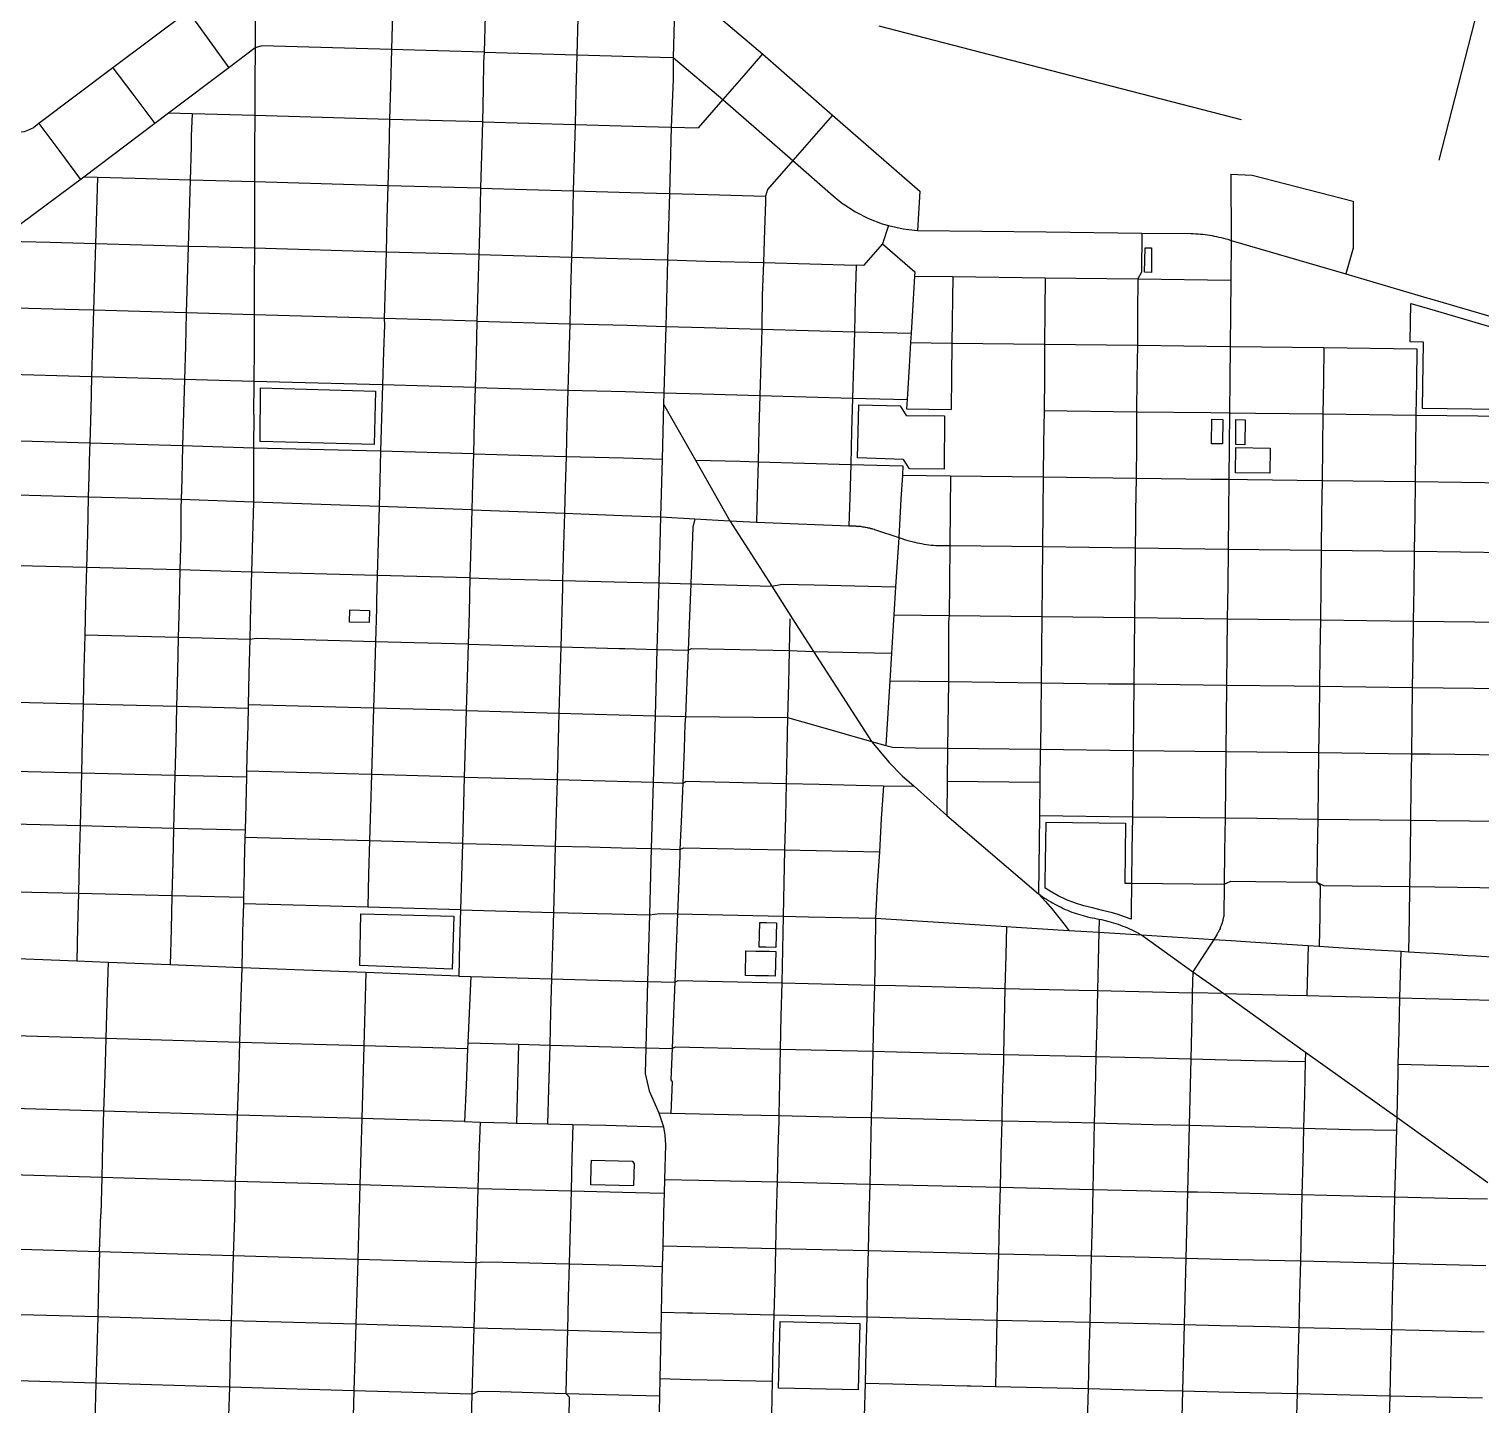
# Model space of a CAD drawing. Extents: x 1 to 394, y 101 to 384.
# Drawn here: x 246.65 to 295.52, y 227.59 to 273.92 of the extents above; entities that cross this region are included whole.
import ezdxf

# ---------------------------------------------------------------- set-up
doc = ezdxf.new("R2010")
doc.units = 0
doc.layers.get('0').update_dxf_attribs({"linetype": 'CONTINUOUS'})

msp = doc.modelspace()

# ---------------------------------------------------------------- linework, layer by layer
at = {"color": 4}
for points in [[(268.388617, 275.306952), (268.724191, 275.298571), (271.335143, 273.080489)], [(295.517116, 275.020492), (294.10115, 269.503936)], [(251.998567, 274.508934), (249.473554, 272.610061)], [(251.998567, 274.508934), (252.653351, 273.608611)], [(254.257571, 274.582605), (254.25338, 273.277123)], [(258.87788, 274.451648), (258.845194, 273.223924)], [(262.000381, 274.365709), (261.967694, 273.137984)], [(265.122881, 274.279759), (265.090194, 273.052045)], [(268.359963, 274.189735), (268.327277, 272.96201)], [(275.251566, 274.026039), (278.672804, 273.137984)], [(252.653351, 273.608611), (253.373613, 272.614158)], [(258.845141, 273.223924), (254.478552, 273.346698), (254.253474, 273.277134), (253.373613, 272.614158)], [(254.253474, 273.277123), (254.249284, 272.12307), (254.245187, 271.001756)], [(258.845141, 273.223924), (258.812455, 271.992113), (258.783801, 270.870799)], [(261.967642, 273.137984), (258.845141, 273.223892)], [(261.967642, 273.137984), (261.947212, 272.798314), (261.934955, 271.906174)], [(261.967642, 273.137984), (265.090142, 273.052077)], [(265.090142, 273.052045), (265.057455, 271.820235)], [(265.090142, 273.052045), (267.029936, 272.994739)], [(267.029936, 272.994749), (268.327224, 272.962062)], [(268.327224, 272.96201), (268.323034, 272.217191), (268.261641, 270.612972)], [(268.327224, 272.96201), (270.001019, 271.546043)], [(271.335143, 273.080688), (270.704906, 272.356341), (270.001019, 271.546043)], [(271.335143, 273.080688), (273.688267, 271.01812)], [(278.672804, 273.137984), (287.451, 270.870799)], [(249.473554, 272.610061), (246.977195, 270.73166)], [(249.473554, 272.610061), (250.144702, 271.717921)], [(253.373613, 272.614158), (251.343784, 271.083598)], [(250.144702, 271.717921), (250.881339, 270.73166)], [(261.934902, 271.906174), (261.906302, 270.788946)], [(265.057403, 271.820235), (265.028802, 270.703007)], [(270.001019, 271.546043), (269.170261, 270.588425)], [(270.001019, 271.546043), (272.354143, 269.487571)], [(251.343784, 271.083598), (250.881339, 270.73166)], [(252.13361, 271.063138), (251.343784, 271.083567)], [(252.13361, 271.063138), (252.109095, 270.306051)], [(254.245292, 271.001756), (252.13361, 271.063148)], [(254.245292, 271.001756), (254.241102, 269.884527)], [(258.783759, 270.870799), (254.245292, 271.001756)], [(258.783759, 270.870799), (258.755158, 269.757667)], [(261.90626, 270.788946), (258.783759, 270.870768)], [(261.90626, 270.788946), (261.873573, 269.671728)], [(261.90626, 270.788946), (265.02876, 270.703038)], [(273.688267, 271.01812), (273.058041, 270.297858)], [(273.688267, 271.01812), (276.630697, 268.452186)], [(246.977195, 270.73166), (246.793038, 270.592511), (246.596603, 270.494346), (246.482011, 270.449297), (246.359236, 270.445106), (246.224194, 270.457364), (246.003202, 270.498327), (245.859966, 270.535204), (245.659435, 270.600683)], [(246.977195, 270.73166), (247.648343, 269.83951)], [(250.881339, 270.73166), (248.487283, 268.931005)], [(252.109053, 270.306051), (252.100672, 269.94592)], [(265.02876, 270.703007), (264.996073, 269.585789)], [(265.02876, 270.703007), (266.968554, 270.649786)], [(266.968554, 270.649807), (268.261746, 270.61293)], [(268.261746, 270.612972), (268.200353, 268.378525)], [(268.261746, 270.612972), (269.170261, 270.588456)], [(273.058041, 270.297858), (272.354143, 269.487571)], [(247.648343, 269.83951), (248.384979, 268.853249)], [(252.100871, 269.94592), (252.068184, 268.828692)], [(254.241196, 269.884527), (254.241196, 268.76731)], [(258.755106, 269.757667), (258.722419, 268.640439)], [(261.87352, 269.671728), (261.84492, 268.5545)], [(264.996021, 269.585789), (264.967315, 268.468561)], [(272.354143, 269.487571), (271.498839, 268.509482)], [(272.354143, 269.487571), (273.708728, 268.300768), (274.044302, 268.026576)], [(248.487283, 268.931005), (246.351054, 267.330872), (245.876341, 266.95028)], [(248.949728, 268.918727), (248.487283, 268.930984)], [(248.949728, 268.918727), (248.917041, 267.801499)], [(250.218373, 268.881891), (248.949728, 268.918769)], [(252.068132, 268.828692), (250.218373, 268.881912)], [(252.068132, 268.828692), (252.039531, 267.711463)], [(254.241196, 268.76731), (252.068132, 268.828702)], [(287.103148, 269.033309), (287.819313, 268.996431), (291.220102, 268.116559)], [(287.103148, 269.033309), (287.111529, 266.798863)], [(254.241196, 268.76731), (254.232815, 267.650081)], [(258.722367, 268.640439), (254.241196, 268.76731)], [(258.722367, 268.640439), (258.693766, 267.523221), (258.665123, 266.405992)], [(261.844867, 268.5545), (258.722367, 268.640407)], [(261.844867, 268.5545), (261.816266, 267.437271)], [(261.844867, 268.5545), (264.967367, 268.468592)], [(264.967367, 268.468561), (264.934681, 267.351332)], [(264.967367, 268.468561), (266.907161, 268.411254)], [(266.907161, 268.411264), (268.200364, 268.378578)], [(268.200364, 268.378525), (268.138971, 266.139983)], [(268.200364, 268.378525), (269.493556, 268.341648)], [(269.493556, 268.3417), (271.43336, 268.284394)], [(271.498839, 268.509482), (271.43336, 268.284404)], [(276.630697, 268.452186), (276.552961, 267.134437)], [(271.43336, 268.284404), (271.43336, 268.083873), (271.404655, 267.167176)], [(274.044302, 268.026576), (274.048492, 268.026576), (274.461823, 267.756481), (274.899711, 267.535489), (275.362156, 267.355429), (275.579052, 267.298122)], [(291.220102, 268.116612), (291.220102, 266.536949), (290.966371, 265.669356)], [(248.916988, 267.801499), (248.884302, 266.68427)], [(252.039489, 267.711463), (252.006802, 266.594245)], [(254.233014, 267.650081), (254.233014, 266.532853), (254.228823, 265.415635)], [(261.816224, 267.437271), (261.783537, 266.320053)], [(264.934628, 267.351332), (264.906027, 266.230018)], [(247.35369, 266.725202), (246.40835, 266.753803), (245.876341, 266.950238)], [(271.404707, 267.167176), (271.37202, 266.049958)], [(275.578957, 267.298132), (275.378426, 266.688367)], [(275.578957, 267.298132), (276.070045, 267.191733), (276.55295, 267.134426)], [(276.55295, 267.134437), (280.882704, 267.085302)], [(280.882704, 267.085333), (284.103422, 267.04437)], [(284.103422, 267.044401), (284.087079, 265.726652), (283.972497, 265.50566)], [(284.103422, 267.044401), (285.756745, 267.028058), (285.834481, 267.028058), (285.916303, 267.023867), (285.994039, 267.019677), (286.071775, 267.011295), (286.153596, 267.007105), (286.231332, 266.994847), (286.309068, 266.986466), (286.464571, 266.961951), (286.542307, 266.945607), (286.620043, 266.93335), (286.697779, 266.912921), (286.775515, 266.896577), (286.849165, 266.876148), (286.926901, 266.855719), (287.000551, 266.835289), (287.078287, 266.810774), (287.110974, 266.798517)], [(248.884249, 266.68427), (247.35369, 266.725233)], [(248.884249, 266.68427), (248.847372, 265.55887)], [(252.00675, 266.594245), (248.884249, 266.684239)], [(252.00675, 266.594245), (251.974063, 265.477017)], [(252.636976, 266.577871), (252.00675, 266.594214)], [(254.233014, 266.532853), (252.636976, 266.577902)], [(258.665081, 266.405992), (254.233014, 266.532853)], [(258.665081, 266.405992), (258.632394, 265.288764)], [(261.783485, 266.320053), (258.665081, 266.405961)], [(275.378426, 266.688367), (274.735921, 265.95174), (274.490382, 265.960122)], [(275.378426, 266.688367), (276.462915, 265.73893), (276.454534, 265.595695)], [(287.11133, 266.798863), (287.094987, 265.464738)], [(287.11133, 266.798863), (290.966371, 265.669356)], [(261.783485, 266.320053), (261.754884, 265.202825)], [(261.783485, 266.320053), (264.905985, 266.23006)], [(264.905985, 266.230018), (264.873299, 265.11279)], [(264.905985, 266.230018), (266.845779, 266.176797)], [(266.845779, 266.176818), (268.138982, 266.139941)], [(268.138982, 266.139983), (268.077589, 263.905536)], [(268.138982, 266.139983), (269.432174, 266.103105)], [(269.432174, 266.103158), (271.371968, 266.049937)], [(271.371968, 266.049958), (271.326919, 264.940912)], [(271.371968, 266.049958), (274.490382, 265.959964)], [(274.490382, 265.959922), (274.457695, 264.842694)], [(248.847414, 265.55887), (248.818813, 264.449824)], [(251.97401, 265.477017), (251.941324, 264.359789)], [(254.228917, 265.415635), (254.224727, 264.298407)], [(276.454733, 265.595695), (276.372911, 264.249303)], [(276.454733, 265.595695), (277.735647, 265.579352)], [(277.735647, 265.579331), (277.711132, 263.344874), (280.829504, 263.307997)], [(277.735647, 265.579331), (280.854051, 265.542453)], [(280.854051, 265.542495), (280.841793, 264.425267)], [(280.854051, 265.542495), (283.972465, 265.505618)], [(283.972465, 265.50566), (283.960208, 264.388442)], [(283.972465, 265.50566), (287.094966, 265.464697)], [(287.094966, 265.464738), (287.086584, 264.347521)], [(290.966371, 265.669356), (293.691905, 264.871347), (293.781898, 264.842746)], [(258.632342, 265.288764), (258.603741, 264.171546)], [(261.754842, 265.202825), (261.722155, 264.081511)], [(264.873246, 265.11279), (264.844541, 263.995572)], [(271.32695, 264.940912), (271.310607, 263.815501)], [(247.85296, 264.474381), (245.823131, 264.531688)], [(248.818771, 264.449824), (247.85296, 264.474339)], [(248.818771, 264.449824), (248.786084, 263.32851)], [(251.941271, 264.359789), (248.818771, 264.449824)], [(274.457643, 264.842694), (274.428937, 263.725476)], [(280.841783, 264.425267), (280.829525, 263.308049)], [(283.960187, 264.388442), (283.951805, 263.267128)], [(293.78194, 264.842694), (297.006744, 263.897354)], [(251.941271, 264.359789), (251.908584, 263.238474)], [(258.603689, 264.171546), (254.224831, 264.298407), (251.941271, 264.359799)], [(254.224831, 264.298407), (254.220641, 263.172996)], [(258.603689, 264.171546), (258.607879, 263.95465), (258.575192, 263.054318)], [(261.722103, 264.081511), (258.603689, 264.171504)], [(261.722103, 264.081511), (261.693502, 262.964282)], [(261.722103, 264.081511), (264.844593, 263.995603)], [(264.844593, 263.995572), (264.815992, 262.878343)], [(264.844593, 263.995572), (266.784397, 263.942351)], [(266.784397, 263.942372), (268.077589, 263.905495)], [(268.077589, 263.905536), (268.016197, 261.67109)], [(268.077589, 263.905536), (269.370792, 263.868659)], [(276.37288, 264.249303), (276.336002, 263.676362)], [(287.086773, 264.347521), (287.074515, 263.230292)], [(269.370792, 263.868701), (271.310586, 263.81548)], [(271.310586, 263.815501), (271.277899, 262.698283)], [(271.310586, 263.815501), (274.42899, 263.725508)], [(274.42899, 263.725476), (274.396303, 262.608248)], [(274.42899, 263.725476), (276.336044, 263.676341)], [(276.336044, 263.676362), (276.31968, 263.361249)], [(248.786032, 263.32851), (248.753345, 262.211281)], [(251.908532, 263.238474), (251.879931, 262.121257)], [(254.220735, 263.172996), (254.216545, 262.051682)], [(258.575046, 263.054318), (258.542359, 261.937089)], [(261.69345, 262.964282), (261.660763, 261.847065), (261.63211, 260.729836)], [(276.31968, 263.361249), (276.266459, 262.559134)], [(276.31968, 263.361249), (277.71109, 263.344906)], [(277.71109, 263.344874), (277.698832, 262.227656)], [(280.829504, 263.308049), (280.821123, 262.186735)], [(280.829504, 263.308049), (283.952005, 263.267086)], [(283.952005, 263.267128), (283.939747, 262.149899), (283.927468, 261.032671)], [(283.952005, 263.267128), (287.074494, 263.23025)], [(287.074494, 263.230292), (287.062237, 262.113064)], [(287.074494, 263.230292), (290.229734, 263.193415)], [(290.229734, 263.193457), (290.213391, 262.072143)], [(290.229734, 263.193457), (293.356331, 263.152493)], [(293.356331, 263.152535), (293.344073, 262.035307)], [(264.81595, 262.878343), (264.783263, 261.761126)], [(271.277847, 262.698283), (271.249246, 261.581055)], [(274.396251, 262.608248), (274.36765, 261.49102)], [(276.26648, 262.559134), (276.201002, 261.441916)], [(248.753292, 262.211281), (245.634888, 262.301275)], [(248.753292, 262.211281), (248.724692, 261.094064)], [(251.879879, 262.121257), (248.753292, 262.21125)], [(251.879879, 262.121257), (251.847192, 260.999932)], [(254.216639, 262.051682), (251.879879, 262.121246)], [(254.216639, 262.051682), (254.208258, 260.934453)], [(258.542307, 261.937089), (254.216639, 262.051682)], [(277.698822, 262.227656), (277.686564, 261.106342)], [(280.821312, 262.186735), (280.81293, 261.069507)], [(287.062226, 262.113064), (287.049969, 260.995846)], [(290.21337, 262.072143), (290.197026, 260.954914)], [(293.344052, 262.035307), (293.327709, 260.913993)], [(258.542307, 261.937089), (258.513706, 260.819872)], [(261.660711, 261.847065), (258.542307, 261.937058)], [(261.660711, 261.847065), (264.783211, 261.761157)], [(264.783211, 261.761126), (264.75461, 260.643897)], [(264.783211, 261.761126), (266.723005, 261.707905)], [(266.723005, 261.707915), (268.016207, 261.671038)], [(268.016207, 261.67109), (268.00395, 261.290499)], [(268.016207, 261.67109), (269.3094, 261.634213)], [(269.3094, 261.634255), (271.249204, 261.581034)], [(271.249204, 261.581055), (271.216517, 260.463827)], [(271.249204, 261.581055), (274.367608, 261.491061)], [(274.367608, 261.49102), (274.334921, 260.373802)], [(274.367608, 261.49102), (276.201002, 261.441885)], [(248.72465, 261.094064), (248.691963, 259.976835)], [(251.84714, 260.999932), (251.814453, 259.882714)], [(268.003929, 261.290499), (267.954794, 259.436644)], [(268.003929, 261.290499), (269.076139, 259.403905)], [(276.201002, 261.441916), (276.180572, 261.126803), (277.686575, 261.106373)], [(280.813129, 261.069507), (280.796786, 259.952278)], [(280.813129, 261.069507), (283.927448, 261.032629)], [(283.927448, 261.032671), (283.919066, 259.915453)], [(283.927448, 261.032671), (286.423807, 261.00407)], [(286.423807, 261.004028), (287.049948, 260.995647)], [(287.049948, 260.995846), (287.03769, 259.878618)], [(287.049948, 260.995846), (287.925713, 260.983588), (290.196995, 260.954967)], [(254.208457, 260.934453), (254.200075, 259.809043)], [(258.513664, 260.819872), (258.480977, 259.698557)], [(261.632068, 260.729836), (261.603467, 259.612608)], [(264.754568, 260.643897), (264.725967, 259.526669)], [(290.196995, 260.954914), (290.184737, 259.837696)], [(290.196995, 260.954914), (293.327677, 260.913951), (296.450178, 260.877115)], [(293.327677, 260.913993), (293.31542, 259.796775)], [(248.69191, 259.976835), (245.573496, 260.066829)], [(271.216465, 260.463827), (271.187759, 259.346609)], [(274.334869, 260.373802), (274.306163, 259.256573)], [(248.69191, 259.976835), (248.679653, 259.751757), (248.659224, 258.859607)], [(251.8144, 259.882714), (248.69191, 259.976793)], [(251.8144, 259.882714), (251.785799, 258.765486)], [(254.200274, 259.809043), (251.8144, 259.882693)], [(258.480925, 259.698557), (254.200274, 259.809043)], [(254.200274, 259.809043), (254.200274, 258.83506)], [(258.480925, 259.698557), (258.456409, 258.716382)], [(261.603414, 259.612608), (258.480925, 259.698515)], [(261.603414, 259.612608), (261.574813, 258.630433)], [(261.603414, 259.612608), (264.725915, 259.5267)], [(264.725915, 259.526669), (264.697314, 258.474929)], [(264.725915, 259.526669), (266.661623, 259.473448)], [(280.796765, 259.952278), (280.784507, 258.83506)], [(283.919265, 259.915453), (283.907008, 258.798225)], [(287.037669, 259.878618), (287.029288, 258.757303)], [(290.184716, 259.837696), (290.168373, 258.720468), (293.299034, 258.679505), (296.421535, 258.642669)], [(293.315409, 259.796775), (293.299034, 258.679547)], [(266.661623, 259.473469), (267.954815, 259.436592)], [(267.954815, 259.436644), (267.901594, 257.49684)], [(269.076139, 259.403905), (270.586228, 259.362942), (271.187811, 259.34663)], [(269.076139, 259.403905), (270.234289, 257.361797)], [(271.187811, 259.346609), (271.155124, 258.22938)], [(271.187811, 259.346609), (274.306215, 259.256615)], [(274.306215, 259.256573), (274.273528, 258.139345)], [(274.306215, 259.256573), (276.061863, 259.207438), (276.045519, 258.892315)], [(248.659171, 258.859607), (248.638742, 258.159816)], [(251.785757, 258.765486), (251.765328, 258.073867)], [(254.20436, 258.695911), (254.20017, 257.992024)], [(254.200274, 258.83506), (254.204465, 258.695911)], [(258.456368, 258.716382), (258.431852, 257.83651)], [(261.574772, 258.630433), (261.550256, 257.726014), (261.517528, 256.5515)], [(276.045488, 258.892346), (275.996353, 258.090241)], [(276.045488, 258.892346), (277.666082, 258.871917)], [(277.666082, 258.871885), (277.653825, 257.754667)], [(277.666082, 258.871885), (280.784487, 258.835008)], [(280.784487, 258.83506), (280.772229, 257.717832)], [(280.784487, 258.83506), (283.906987, 258.798183)], [(283.906987, 258.798225), (283.894729, 257.680996)], [(283.906987, 258.798225), (286.423807, 258.765538)], [(286.423807, 258.765486), (287.029487, 258.757104)], [(287.029487, 258.757303), (287.01723, 257.640075)], [(287.029487, 258.757303), (287.655617, 258.748922)], [(287.655617, 258.749121), (290.168352, 258.72052)], [(290.168352, 258.720468), (290.152009, 257.60325)], [(293.299034, 258.679547), (293.286777, 257.562318)], [(248.6387, 258.159816), (245.438453, 258.24981)], [(248.6387, 258.159816), (248.610099, 256.919813)], [(251.765297, 258.073867), (248.6387, 258.159774)], [(251.765297, 258.073867), (251.756916, 257.795589), (251.756916, 256.83797)], [(254.200274, 257.992024), (251.765297, 258.073846)], [(264.697272, 258.474929), (264.672757, 257.611432)], [(271.155072, 258.22938), (271.130557, 257.308597)], [(274.273476, 258.139345), (274.244875, 257.194005)], [(275.996384, 258.090241), (275.918649, 256.801135)], [(254.200274, 257.992024), (254.171674, 256.821596)], [(258.431811, 257.83651), (254.200274, 257.992024)], [(258.431811, 257.83651), (258.399124, 256.641535)], [(261.550215, 257.726014), (258.431811, 257.83651)], [(261.550215, 257.726014), (264.672715, 257.611432)], [(264.672715, 257.611432), (264.640028, 256.535125)], [(264.672715, 257.611432), (266.608423, 257.541868)], [(277.653804, 257.754667), (277.641546, 256.526943)], [(280.772208, 257.717832), (280.75995, 256.490118)], [(283.894708, 257.680996), (283.894708, 257.222648), (283.882451, 256.449186)], [(287.017209, 257.640075), (287.004951, 256.408265), (290.135613, 256.371387)], [(290.151977, 257.60325), (290.135634, 256.371429)], [(293.286756, 257.562318), (293.266327, 256.334604)], [(266.608423, 257.541858), (267.901615, 257.496808), (269.055679, 257.427276)], [(267.901615, 257.49684), (267.840222, 255.26649)], [(269.055679, 257.427276), (268.994286, 257.148987), (268.920636, 255.233751)], [(269.055679, 257.427276), (270.234289, 257.361797)], [(270.234289, 257.361797), (271.64616, 255.16008)], [(270.234289, 257.361797), (271.130515, 257.308576)], [(271.130515, 257.308597), (274.244833, 257.194005)], [(274.244833, 257.194005), (274.445365, 257.185624), (274.46988, 257.185624), (274.490309, 257.181433), (274.547616, 257.181433), (274.576321, 257.177243), (274.600836, 257.173052), (274.629542, 257.173052), (274.703192, 257.160794), (274.731793, 257.156604), (274.756308, 257.152413), (274.785014, 257.148223), (274.858664, 257.135965), (274.887265, 257.127584), (274.9364, 257.119203), (274.985535, 257.102859), (275.01005, 257.098669), (275.038651, 257.090287), (275.087786, 257.073944), (275.108215, 257.069753), (275.918512, 256.799658)], [(248.610057, 256.919813), (248.581456, 255.782124)], [(251.757115, 256.83797), (251.728514, 255.704378)], [(254.171621, 256.821596), (254.138934, 255.634803)], [(258.399071, 256.641535), (258.37047, 255.520211)], [(275.918628, 256.801135), (275.824444, 255.299229)], [(275.918628, 256.801135), (275.992278, 256.772534), (276.147791, 256.723399), (276.221441, 256.698884), (276.376955, 256.657921), (276.458777, 256.641577), (276.536513, 256.621148), (276.614249, 256.604805), (276.691985, 256.592547), (276.773806, 256.576204), (276.851542, 256.563946), (276.933364, 256.555565), (277.0111, 256.543307), (277.092922, 256.539117), (277.170658, 256.530736), (277.252479, 256.526545), (277.293443, 256.522354), (277.641295, 256.526545)], [(261.517475, 256.5515), (261.488874, 255.434272)], [(264.639976, 256.535125), (264.607289, 255.352429)], [(277.641525, 256.526943), (277.625182, 255.274672)], [(277.641525, 256.526943), (280.75993, 256.490066)], [(280.75993, 256.490118), (280.747672, 255.258297)], [(280.75993, 256.490118), (283.88243, 256.449155)], [(283.88243, 256.449186), (283.870172, 255.221472)], [(283.88243, 256.449186), (287.00493, 256.408223)], [(287.00493, 256.408265), (286.992673, 255.180551)], [(290.135613, 256.371429), (290.127232, 255.143715)], [(290.135613, 256.371429), (293.266295, 256.334552)], [(293.266295, 256.334604), (293.254038, 255.102794)], [(293.266295, 256.334604), (296.388796, 256.293641)], [(248.581414, 255.782124), (245.381157, 255.863946)], [(248.581414, 255.782124), (248.552813, 254.644446), (248.52416, 253.506757)], [(251.728461, 255.704378), (248.581414, 255.782114)], [(251.728461, 255.704378), (251.699818, 254.566689), (251.671218, 253.429)], [(254.138882, 255.634803), (251.728461, 255.704367)], [(254.138882, 255.634803), (254.106195, 254.484836)], [(258.370428, 255.520211), (254.138882, 255.634803)], [(258.370428, 255.520211), (258.345913, 254.673088)], [(261.488833, 255.434272), (258.370428, 255.520179)], [(261.488833, 255.434272), (261.456146, 254.255661)], [(261.488833, 255.434272), (262.413712, 255.409757)], [(262.413712, 255.409725), (263.768296, 255.372848)], [(263.768296, 255.37289), (264.607237, 255.35246)], [(264.607237, 255.352429), (264.598855, 255.115073), (264.545635, 253.117983)], [(264.607237, 255.352429), (266.776204, 255.291036)], [(266.776204, 255.291036), (267.840233, 255.266521)], [(267.840233, 255.26649), (267.77884, 253.027947)], [(267.840233, 255.26649), (268.920626, 255.233803)], [(268.920626, 255.233751), (268.875577, 254.145165)], [(268.920626, 255.233751), (271.64616, 255.160101)], [(271.64616, 255.16008), (272.002205, 255.229644), (273.078501, 255.201043)], [(271.64616, 255.16008), (272.350057, 254.063323)], [(273.078501, 255.201012), (275.816314, 255.139619)], [(275.816314, 255.139619), (275.759007, 254.194279)], [(275.824496, 255.299229), (275.816115, 255.139619)], [(277.625151, 255.274672), (277.616769, 254.173819)], [(280.747651, 255.258297), (280.735393, 254.141079)], [(283.870151, 255.221472), (283.857894, 254.100158)], [(286.992652, 255.180551), (286.980394, 254.063323)], [(290.127431, 255.143715), (290.115173, 254.026487)], [(293.254017, 255.102794), (293.237673, 253.985566)], [(258.345871, 254.673088), (258.33749, 254.407079)], [(254.106143, 254.484836), (254.077542, 253.367618)], [(258.337689, 254.407079), (258.309088, 253.289861)], [(261.456093, 254.255661), (261.423407, 253.203922)], [(268.875608, 254.145165), (268.830559, 252.999305)], [(275.759018, 254.194279), (275.74676, 254.022401)], [(275.759018, 254.194279), (277.616968, 254.17385)], [(277.616968, 254.173819), (277.600625, 253.948741), (277.600625, 253.05659), (277.592223, 251.943458)], [(277.616968, 254.173819), (280.735373, 254.141132)], [(280.735373, 254.141079), (280.723115, 253.023851)], [(280.735373, 254.141079), (283.857873, 254.100116)], [(272.255926, 254.063323), (272.23141, 252.987026)], [(272.350057, 254.063323), (273.053944, 252.962469)], [(275.746739, 254.022401), (275.689432, 253.081147)], [(283.857873, 254.100158), (283.845615, 252.98293)], [(283.857873, 254.100158), (286.980373, 254.063281)], [(286.980373, 254.063323), (286.968116, 252.946094)], [(286.980373, 254.063323), (290.115152, 254.026445)], [(290.115152, 254.026487), (290.098809, 252.909269)], [(290.115152, 254.026487), (293.237652, 253.985524)], [(293.237652, 253.985566), (293.221309, 252.868348)], [(293.237652, 253.985566), (296.356056, 253.948688)], [(248.524118, 253.506757), (248.495517, 252.369068)], [(251.671176, 253.429), (248.524118, 253.506736)], [(251.671176, 253.429), (251.642575, 252.291311)], [(254.0775, 253.367618), (251.671176, 253.42901)], [(254.0775, 253.367618), (254.048899, 252.229929)], [(258.309036, 253.289861), (254.302578, 253.400357), (254.0775, 253.36767)], [(258.309036, 253.289861), (258.272159, 252.103068)], [(259.164351, 253.265304), (258.309036, 253.289819)], [(261.423354, 253.203922), (259.164351, 253.265314)], [(261.423354, 253.203922), (261.394753, 252.086693)], [(261.423354, 253.203922), (263.686454, 253.138443)], [(263.686454, 253.138443), (264.545855, 253.118014)], [(264.545855, 253.117983), (264.513168, 252.000754)], [(264.545855, 253.117983), (266.506109, 253.060676)], [(266.506109, 253.060687), (266.702544, 253.056496)], [(266.702544, 253.05659), (267.778851, 253.027989)], [(267.778851, 253.027947), (267.717458, 250.789405)], [(267.778851, 253.027947), (268.83059, 252.999346)], [(268.83059, 252.999305), (268.789627, 251.943458)], [(268.83059, 252.999305), (268.941086, 253.060697), (272.231379, 252.987047)], [(272.231379, 252.987026), (272.206822, 251.869798)], [(272.231379, 252.987026), (273.053944, 252.962511)], [(273.053944, 252.962469), (274.531304, 252.929782)], [(273.053944, 252.962469), (275.001931, 249.925908)], [(274.531304, 252.92973), (275.677175, 252.905215)], [(275.677175, 252.905173), (275.619868, 251.968015)], [(275.689453, 253.081147), (275.677196, 252.905173)], [(280.723094, 253.023851), (280.714713, 251.902537)], [(283.845594, 252.98293), (283.833337, 251.865701)], [(286.968095, 252.946094), (286.955837, 251.828876)], [(290.098777, 252.909269), (290.078348, 251.792041)], [(293.221278, 252.868348), (293.204934, 251.751119)], [(248.495475, 252.369068), (248.466874, 251.186371)], [(251.642522, 252.291311), (251.613921, 251.104518)], [(254.048857, 252.229929), (254.024342, 251.161814)], [(258.272211, 252.103068), (258.24361, 251.051318)], [(261.394711, 252.086693), (261.362025, 250.969476)], [(264.513115, 252.000754), (264.484514, 250.883526)], [(268.789669, 251.943458), (268.740534, 250.768944)], [(272.206822, 251.869798), (272.178116, 250.740301)], [(275.619879, 251.968015), (275.484826, 249.790865)], [(275.619879, 251.968015), (276.618429, 251.955758)], [(276.618429, 251.955737), (277.592411, 251.943479)], [(277.592411, 251.943458), (277.563811, 249.709012)], [(277.592411, 251.943458), (280.714912, 251.902495)], [(280.714912, 251.902537), (280.698568, 250.785308)], [(280.714912, 251.902537), (282.982097, 251.873936)], [(282.982097, 251.873894), (283.833316, 251.865513)], [(283.833316, 251.865701), (283.821058, 250.748483)], [(283.833316, 251.865701), (286.955816, 251.828824)], [(286.955816, 251.828876), (286.943559, 250.711648)], [(286.955816, 251.828876), (289.227098, 251.800275)], [(289.227098, 251.800223), (290.078317, 251.791842)], [(290.078317, 251.792041), (290.069935, 250.670727)], [(290.078317, 251.792041), (293.204913, 251.751078)], [(293.204913, 251.751119), (293.192656, 250.633891)], [(293.204913, 251.751119), (296.327414, 251.714242)], [(248.466822, 251.186371), (245.3034, 251.264107)], [(248.466822, 251.186371), (248.438221, 249.999568)], [(251.613879, 251.104518), (248.466822, 251.18634)], [(251.613879, 251.104518), (251.585278, 249.921822)], [(254.020204, 251.043136), (251.613879, 251.104529)], [(254.020204, 251.043136), (253.995689, 250.044586)], [(254.0243, 251.161814), (254.020109, 251.043136)], [(258.243558, 251.051318), (254.0243, 251.161814)], [(258.243558, 251.051318), (258.210871, 249.93409)], [(261.361972, 250.969476), (258.243558, 251.051297)], [(261.361972, 250.969476), (261.329285, 249.835872)], [(261.361972, 250.969476), (264.484462, 250.883568)], [(264.484462, 250.883526), (264.418984, 248.644994)], [(264.484462, 250.883526), (267.717458, 250.789447)], [(267.717458, 250.789405), (267.65198, 248.559044)], [(267.717458, 250.789405), (268.740555, 250.768976)], [(268.740555, 250.768944), (268.720126, 250.511127), (268.699697, 249.709012)], [(268.740555, 250.768944), (272.178169, 250.740343)], [(272.178169, 250.740301), (272.153654, 249.635351)], [(272.178169, 250.740301), (273.213554, 250.441552)], [(280.698547, 250.785308), (280.68629, 249.672176)], [(283.821048, 250.748483), (283.80879, 249.631255)], [(286.943538, 250.711648), (286.93128, 249.59443)], [(273.213554, 250.441552), (275.001931, 249.925908)], [(290.070134, 250.670727), (290.053791, 249.553498)], [(293.192635, 250.633891), (293.176291, 249.512577)], [(248.438179, 249.999568), (248.409578, 248.86189), (248.368563, 247.085781)], [(251.585226, 249.921822), (251.556625, 248.784133)], [(253.995657, 250.044586), (253.991467, 249.860429), (253.966951, 248.927368)], [(258.210818, 249.93409), (258.178132, 248.812776)], [(261.329233, 249.835872), (261.296546, 248.730933)], [(275.001931, 249.925908), (275.484826, 249.790865)], [(275.001931, 249.925908), (275.603514, 249.217924), (276.041392, 248.775951), (276.442454, 248.419906)], [(275.484826, 249.790865), (275.705818, 249.733558), (276.479279, 249.717215)], [(268.699634, 249.709012), (268.650499, 248.530402)], [(272.153622, 249.635351), (272.129065, 248.514037)], [(276.479279, 249.717194), (277.563769, 249.708813)], [(277.563769, 249.709012), (277.555387, 248.591784)], [(277.563769, 249.709012), (280.686269, 249.672135)], [(280.686269, 249.672176), (280.674011, 248.554959)], [(280.686269, 249.672176), (283.808769, 249.631213)], [(283.808769, 249.631255), (283.796512, 248.514037)], [(283.808769, 249.631255), (286.93127, 249.594378)], [(286.93127, 249.59443), (286.919012, 248.473105)], [(286.93127, 249.59443), (290.05376, 249.553467)], [(290.05376, 249.553498), (290.041502, 248.43628)], [(290.05376, 249.553498), (293.17626, 249.512535)], [(293.17626, 249.512577), (293.159917, 248.395349)], [(293.17626, 249.512577), (293.802401, 249.508386)], [(293.802401, 249.508481), (296.294674, 249.475794)], [(248.409526, 248.86189), (245.242018, 248.939626)], [(251.556583, 248.784133), (248.409526, 248.861869)], [(251.556583, 248.784133), (251.511534, 247.003939)], [(253.962918, 248.72274), (251.556583, 248.784133)], [(253.967004, 248.927368), (253.962813, 248.72274)], [(258.178079, 248.812776), (253.967004, 248.927368)], [(258.178079, 248.812776), (258.145392, 247.699644)], [(261.296494, 248.730933), (258.178079, 248.812755)], [(253.962918, 248.72274), (253.942489, 247.81014)], [(261.296494, 248.730933), (261.235101, 246.496476)], [(261.296494, 248.730933), (263.567765, 248.66954)], [(263.567765, 248.66954), (264.418984, 248.645025)], [(264.418984, 248.644994), (264.357591, 246.410537)], [(264.418984, 248.644994), (267.65198, 248.559086)], [(267.65198, 248.559044), (267.590588, 246.324598)], [(267.65198, 248.559044), (268.65053, 248.530443)], [(268.65053, 248.530402), (268.609567, 247.474566)], [(268.65053, 248.530402), (268.765112, 248.587708), (272.129065, 248.514058)], [(272.129065, 248.514037), (272.10455, 247.396809)], [(272.129065, 248.514037), (273.242197, 248.489522)], [(273.242197, 248.48948), (274.48219, 248.460879)], [(274.48219, 248.460827), (275.402983, 248.440398)], [(275.402983, 248.440366), (275.333419, 247.327234)], [(275.402983, 248.440366), (276.442454, 248.419937)], [(276.442454, 248.419906), (277.543308, 247.43773)], [(277.555586, 248.591784), (277.543329, 247.43773)], [(277.555586, 248.591784), (280.67399, 248.554906)], [(280.67399, 248.554959), (280.661733, 247.433644)], [(283.796491, 248.514037), (283.784233, 247.396809)], [(286.918991, 248.473105), (286.902648, 247.355888), (287.970731, 247.34363)], [(290.041492, 248.43628), (290.025148, 247.319052)], [(293.159896, 248.395349), (293.143552, 247.278131)], [(253.942447, 247.81014), (253.922018, 246.946643)], [(258.14534, 247.699644), (258.104377, 246.582426)], [(268.609598, 247.474566), (268.556378, 246.291859)], [(272.104508, 247.396809), (272.079993, 246.283677)], [(275.333408, 247.327234), (275.26793, 246.214102), (275.198366, 245.096884)], [(277.543308, 247.43773), (280.628973, 244.802232)], [(280.661712, 247.433644), (280.629025, 244.802232)], [(280.661712, 247.433644), (283.784212, 247.396767)], [(283.784212, 247.396809), (283.767869, 246.279581)], [(283.784212, 247.396809), (286.051398, 247.368208)], [(286.051398, 247.368166), (286.902616, 247.355908)], [(286.902616, 247.355888), (286.886273, 246.238659)], [(287.970731, 247.343609), (290.025117, 247.319094)], [(290.025117, 247.319052), (290.008773, 246.201824)], [(290.025117, 247.319052), (293.143521, 247.278089)], [(248.368605, 247.085781), (245.201087, 247.163517)], [(248.368605, 247.085781), (248.340004, 245.948103)], [(251.511566, 247.003939), (248.368605, 247.08576)], [(251.511566, 247.003939), (251.48705, 245.870346)], [(253.921986, 246.946643), (251.511566, 247.003949)], [(253.921986, 246.946643), (253.913605, 246.692911)], [(293.143521, 247.278131), (293.131263, 246.160902)], [(293.143521, 247.278131), (293.994739, 247.269749)], [(293.994739, 247.269948), (296.266021, 247.241348)], [(253.913804, 246.692911), (253.893375, 245.808954)], [(258.104419, 246.582426), (253.913804, 246.692911)], [(258.104419, 246.582426), (258.075818, 245.465197)], [(261.235101, 246.496476), (258.104419, 246.582384)], [(261.235101, 246.496476), (261.173709, 244.26203), (261.141032, 243.144812), (261.112379, 242.03168)], [(261.235101, 246.496476), (262.168173, 246.471961)], [(262.168173, 246.47193), (264.357602, 246.410537)], [(264.357602, 246.410537), (264.296209, 244.176091)], [(264.357602, 246.410537), (265.515751, 246.381936)], [(265.515751, 246.381894), (266.587962, 246.353293)], [(266.587962, 246.353252), (267.590598, 246.324651)], [(267.590598, 246.324598), (267.529206, 244.090152)], [(267.590598, 246.324598), (268.556399, 246.291911)], [(268.556399, 246.291859), (268.670991, 246.353252), (272.079951, 246.283687), (275.26793, 246.214113)], [(248.339962, 245.948103), (248.311361, 244.810414), (248.282707, 243.672725)], [(251.487009, 245.870346), (251.458408, 244.732657)], [(268.556399, 246.291859), (268.548017, 246.083145), (268.519416, 245.240119)], [(272.079951, 246.283677), (272.055436, 245.166448)], [(283.767838, 246.279581), (283.75558, 245.158266)], [(286.886252, 246.238659), (286.869909, 245.121431)], [(290.008752, 246.201824), (289.992409, 245.195102)], [(293.131242, 246.160902), (293.114899, 245.043684)], [(253.885161, 245.575693), (253.864732, 244.671275)], [(253.893343, 245.808954), (253.884962, 245.575693)], [(258.075776, 245.465197), (258.047175, 244.347969)], [(248.311308, 244.810414), (245.160165, 244.884064)], [(268.519573, 245.240119), (268.470439, 244.122891)], [(272.055405, 245.166448), (272.03089, 244.049231)], [(275.198366, 245.096884), (275.132887, 243.983752)], [(283.755569, 245.158266), (286.869877, 245.121389)], [(286.869877, 245.121431), (286.85762, 244.045134)], [(286.869877, 245.121431), (287.094966, 245.227841), (287.942088, 245.21946)], [(287.942088, 245.219648), (289.992378, 245.195133)], [(289.992378, 245.195102), (290.102874, 245.080509), (290.090616, 244.212926)], [(289.992378, 245.195102), (290.217455, 245.080509), (293.114878, 245.043632)], [(293.114878, 245.043684), (293.098535, 244.008299)], [(293.114878, 245.043684), (293.966097, 245.031427)], [(293.966097, 245.031406), (296.233282, 245.002805)], [(251.458366, 244.732657), (248.311308, 244.810393)], [(251.458366, 244.732657), (251.429765, 243.594968)], [(253.8647, 244.671275), (251.458366, 244.732667)], [(253.860604, 244.458465), (253.836089, 243.533586)], [(253.8647, 244.671275), (253.86051, 244.458465)], [(258.047123, 244.347969), (253.860604, 244.458465)], [(261.173719, 244.26203), (258.047123, 244.347938)], [(280.628973, 244.802232), (280.637354, 244.798041), (280.698747, 244.748906), (280.829703, 244.658913), (280.899267, 244.617949), (280.964746, 244.5729), (281.03431, 244.531937), (281.099788, 244.49506), (281.169353, 244.454096), (281.238917, 244.417219), (281.312567, 244.380342), (281.382131, 244.347655), (281.451695, 244.310777), (281.525345, 244.278091), (281.598995, 244.24949), (281.672645, 244.216803), (281.746295, 244.188202), (281.819946, 244.163687), (281.893596, 244.135086), (281.971331, 244.110571), (282.044982, 244.090141), (282.122717, 244.065626), (282.278231, 244.024663), (282.351881, 244.00832), (282.507395, 243.975633), (282.585131, 243.963375), (282.666953, 243.951118)], [(280.628973, 244.802232), (280.858147, 244.544404), (281.083225, 244.278405), (281.304217, 244.008299), (281.521113, 243.734117), (281.647984, 243.570421)], [(261.173719, 244.26203), (264.29622, 244.176122)], [(264.29622, 244.176091), (264.267619, 243.058863), (264.234879, 241.941645)], [(264.29622, 244.176091), (266.26057, 244.12287)], [(266.26057, 244.122891), (267.529206, 244.090204)], [(267.529206, 244.090152), (267.467813, 241.851609)], [(267.529206, 244.090152), (267.86479, 244.135201), (268.470459, 244.122944)], [(268.470459, 244.122891), (268.42541, 243.005663)], [(268.470459, 244.122891), (272.030848, 244.049241)], [(272.030848, 244.049231), (272.006333, 242.92382)], [(272.030848, 244.049231), (272.87797, 244.028801)], [(272.87797, 244.02877), (275.132887, 243.983721)], [(275.132887, 243.983752), (275.128697, 242.854245)], [(275.132887, 243.983752), (279.544484, 243.701378)], [(282.666984, 243.951013), (282.654726, 243.504943)], [(282.666984, 243.951013), (282.74472, 243.93467), (282.990269, 243.873277), (283.068005, 243.848762), (283.149827, 243.824247), (283.30534, 243.775112), (283.383076, 243.746511), (283.460812, 243.713824), (283.538548, 243.685223), (283.616284, 243.652537), (283.689934, 243.61985), (283.76767, 243.582972), (283.988662, 243.472487), (284.062312, 243.431524), (284.091018, 243.41518)], [(286.857599, 244.045134), (286.853408, 244.016533), (286.845027, 243.987932), (286.840836, 243.959331), (286.832455, 243.934816), (286.828264, 243.906215), (286.795578, 243.791623), (286.787196, 243.767108), (286.774939, 243.738507), (286.766558, 243.709906), (286.7543, 243.685391), (286.742042, 243.65679), (286.733661, 243.632275), (286.721404, 243.603674), (286.709146, 243.579159), (286.696889, 243.550558), (286.680545, 243.526043), (286.668288, 243.501528), (286.651944, 243.477013), (286.639687, 243.448412), (286.623343, 243.423897), (286.520988, 243.264297)], [(290.090595, 244.045134), (290.074252, 243.038402)], [(290.090595, 244.212926), (290.090595, 244.045134)], [(293.098503, 244.008299), (293.082139, 242.85016)], [(248.282666, 243.672725), (248.254065, 242.53095)], [(251.429723, 243.594968), (251.401122, 242.408175)], [(253.836047, 243.533586), (253.807446, 242.314054)], [(279.544484, 243.701378), (279.524054, 242.731471)], [(279.544484, 243.701378), (279.871875, 243.680949)], [(279.871875, 243.680907), (281.647984, 243.570421)], [(281.647984, 243.570421), (282.654705, 243.504943)], [(282.654705, 243.504943), (282.634276, 242.53095)], [(282.654705, 243.504943), (284.091143, 243.41495)], [(284.091143, 243.414908), (285.818138, 242.179001)], [(284.091143, 243.414908), (286.522025, 243.26349)], [(268.425442, 243.005663), (268.380393, 241.827052)], [(272.006291, 242.92382), (271.981776, 241.802506)], [(286.522025, 243.26349), (285.818138, 242.179001)], [(286.522025, 243.26349), (287.107234, 243.226613)], [(287.107234, 243.226655), (287.933906, 243.173434), (289.697725, 243.062959)], [(289.697725, 243.062959), (289.677296, 242.215837)], [(289.697725, 243.062959), (290.074231, 243.038444)], [(290.074231, 243.038402), (290.540761, 243.009801)], [(290.540761, 243.009759), (291.956728, 242.919766)], [(291.956728, 242.919724), (292.816129, 242.866503)], [(248.254023, 242.53095), (246.24874, 242.608686)], [(249.305762, 242.490029), (248.254023, 242.530992)], [(249.305762, 242.490029), (249.268885, 241.151808)], [(251.40107, 242.408175), (249.305762, 242.489997)], [(253.807404, 242.314054), (251.40107, 242.408133)], [(275.128791, 242.854245), (275.104276, 241.728835)], [(279.524023, 242.731471), (279.495422, 241.618339)], [(282.634245, 242.53095), (282.60973, 241.544678)], [(292.816129, 242.866524), (292.775166, 241.29914)], [(292.816129, 242.866524), (293.082139, 242.85016)], [(293.082139, 242.85016), (293.67554, 242.813282)], [(293.67554, 242.813324), (293.933357, 242.796981)], [(293.933357, 242.796949), (295.062854, 242.727385)], [(295.062854, 242.727385), (295.349324, 242.711042)], [(295.349324, 242.71101), (296.069586, 242.665961)], [(253.807404, 242.314054), (253.762355, 241.020851)], [(257.985741, 242.150358), (253.807404, 242.314054)], [(257.985741, 242.150358), (257.953054, 240.898077)], [(261.112327, 242.03168), (257.985741, 242.150358)], [(261.112327, 242.03168), (261.51339, 242.015337)], [(261.51339, 242.015305), (261.460169, 240.795774), (261.419226, 239.780859)], [(261.51339, 242.015305), (264.234827, 241.941655)], [(264.234827, 241.941645), (264.20214, 240.824416)], [(264.234827, 241.941645), (266.190996, 241.884338)], [(285.818138, 242.179001), (285.801794, 241.466921)], [(285.818138, 242.179001), (286.865791, 241.442375)], [(289.677264, 242.215837), (289.656835, 241.376897)], [(266.190996, 241.884349), (267.467823, 241.851662)], [(267.467823, 241.851609), (267.406431, 239.617163)], [(267.467823, 241.851609), (268.380424, 241.827094)], [(268.380424, 241.827052), (268.335375, 240.76712)], [(268.380424, 241.827052), (268.495016, 241.884359), (271.981734, 241.802537)], [(271.981734, 241.802506), (271.957219, 240.685277)], [(271.981734, 241.802506), (275.104234, 241.728856)], [(275.104234, 241.728835), (275.075633, 240.611617)], [(275.104234, 241.728835), (275.816314, 241.716577)], [(275.816314, 241.716556), (279.49538, 241.618391)], [(279.49538, 241.618339), (279.466779, 240.505207)], [(279.49538, 241.618339), (281.983558, 241.561032)], [(281.983558, 241.561053), (282.609698, 241.54471)], [(282.609698, 241.544678), (282.585183, 240.431546)], [(282.609698, 241.544678), (284.459457, 241.499629)], [(284.459457, 241.499661), (285.801763, 241.466974)], [(285.801763, 241.466921), (285.781334, 240.697556)], [(286.865791, 241.442375), (285.801763, 241.46689)], [(286.865791, 241.442375), (289.611786, 239.473928)], [(286.865791, 241.442375), (289.042941, 241.389154)], [(249.268937, 241.151808), (249.23206, 239.92818), (249.195224, 238.704552), (249.158389, 237.48502)], [(253.762387, 241.020851), (253.7297, 239.797223)], [(289.042941, 241.389165), (289.656804, 241.376907)], [(289.656804, 241.376897), (290.49984, 241.352381)], [(290.49984, 241.35234), (291.919893, 241.319653)], [(291.919893, 241.3196), (292.775208, 241.299171)], [(292.775208, 241.29914), (292.750693, 240.181911)], [(292.775208, 241.29914), (293.638705, 241.27871)], [(293.638705, 241.278679), (295.026029, 241.245992)], [(295.026029, 241.24594), (295.893612, 241.225511)], [(257.953001, 240.898077), (257.916124, 239.678545)], [(264.202088, 240.824416), (264.173487, 239.707198)], [(268.335417, 240.76712), (268.290368, 239.592606)], [(271.957187, 240.685277), (271.928481, 239.568049)], [(275.075591, 240.611617), (275.051076, 239.498485)], [(279.466737, 240.505207), (279.442222, 239.396171)], [(285.781302, 240.697556), (285.748563, 239.244754)], [(249.232102, 239.92818), (246.17508, 240.018174)], [(282.585141, 240.431546), (282.556436, 239.322511)], [(292.750651, 240.181911), (292.72205, 239.068779)], [(253.729647, 239.797223), (249.232102, 239.92818)], [(253.729647, 239.797223), (253.69277, 238.577692), (253.655935, 237.354064)], [(257.916166, 239.678545), (253.729647, 239.797223)], [(257.916166, 239.678545), (257.879288, 238.454917)], [(261.411076, 239.576242), (257.916166, 239.678598)], [(261.411076, 239.576242), (261.357855, 238.352614)], [(261.419258, 239.780859), (261.410877, 239.576242)], [(261.419258, 239.780859), (263.125791, 239.73581)], [(263.125791, 239.735841), (263.052141, 237.079872)], [(263.125791, 239.735841), (264.173445, 239.70724)], [(264.173445, 239.707198), (264.132482, 238.225743)], [(264.173445, 239.707198), (266.248292, 239.645806)], [(266.248292, 239.645806), (267.406441, 239.617205)], [(267.406441, 239.617163), (267.381926, 238.753666), (267.525162, 238.164361), (267.848457, 237.427724)], [(267.406441, 239.617163), (268.290399, 239.592648)], [(268.290399, 239.592606), (268.249436, 238.53677)], [(268.290399, 239.592606), (268.404981, 239.649913), (271.249204, 239.584434)], [(271.249204, 239.584424), (271.928534, 239.568081)], [(271.928534, 239.568049), (271.904019, 238.454917)], [(271.928534, 239.568049), (275.051034, 239.498485)], [(275.051034, 239.498485), (275.030605, 238.393535)], [(275.051034, 239.498485), (275.840871, 239.478056)], [(275.840871, 239.478024), (279.44218, 239.396203)], [(289.611786, 239.473928), (289.603405, 239.154718)], [(289.611786, 239.473928), (292.681086, 237.276307)], [(279.44218, 239.396171), (279.44218, 239.171093), (279.413475, 238.278943)], [(279.44218, 239.396171), (282.556488, 239.322521)], [(282.556488, 239.322511), (282.531973, 238.205282)], [(282.556488, 239.322511), (283.526395, 239.297954)], [(283.526395, 239.297954), (284.520839, 239.277524)], [(284.520839, 239.277493), (285.748563, 239.244754)], [(285.748563, 239.244754), (285.691256, 237.010307)], [(285.748563, 239.244754), (286.972191, 239.216153)], [(286.972191, 239.216111), (287.892974, 239.191596)], [(287.892974, 239.191554), (289.603604, 239.154676)], [(289.603604, 239.154718), (289.579089, 238.033404)], [(292.722008, 239.068779), (292.713627, 238.77003)], [(292.722008, 239.068779), (295.840412, 238.991043)], [(268.249467, 238.53677), (268.290431, 238.467206), (268.245382, 237.419552)], [(292.713826, 238.77003), (292.681139, 237.276307)], [(257.879341, 238.454917), (257.846654, 237.231289)], [(261.357876, 238.352614), (261.308741, 237.133072)], [(264.132524, 238.225743), (264.099837, 237.055325)], [(271.903987, 238.454917), (271.879472, 237.337699)], [(275.030573, 238.393535), (274.997887, 237.268125)], [(279.413527, 238.278943), (279.384926, 237.403178), (279.384926, 237.161725)], [(282.531941, 238.205282), (282.503236, 237.088064)], [(289.579047, 238.033404), (289.54636, 236.91209)], [(249.158441, 237.48502), (246.109601, 237.570928)], [(249.158441, 237.48502), (249.125754, 236.367802), (249.093015, 235.250574)], [(253.655987, 237.354064), (249.158441, 237.48502)], [(257.846602, 237.231289), (253.655987, 237.354064), (253.6233, 236.236846)], [(257.846602, 237.231289), (257.813915, 236.114071)], [(261.308762, 237.133072), (257.846602, 237.231237)], [(261.308762, 237.133072), (261.828503, 237.112642)], [(261.828503, 237.112611), (261.791625, 235.999479)], [(261.828503, 237.112611), (262.757478, 237.088096)], [(262.757478, 237.088064), (263.052131, 237.079683), (264.099785, 237.055168)], [(264.099785, 237.055325), (264.955089, 237.034896)], [(264.955089, 237.034854), (264.922402, 235.91354)], [(264.955089, 237.034854), (266.064135, 237.006253)], [(267.848415, 237.427724), (268.003929, 236.953011), (268.053064, 236.678819), (268.065321, 236.347331), (268.03672, 235.185096)], [(267.848415, 237.427724), (268.245382, 237.419343)], [(268.245382, 237.419542), (270.676263, 237.362235), (271.87943, 237.337731)], [(271.87943, 237.337699), (271.87943, 237.14535), (271.854915, 236.220471)], [(271.87943, 237.337699), (274.146616, 237.284478)], [(274.146616, 237.284499), (274.997834, 237.268156)], [(274.997834, 237.268125), (274.973319, 236.14681)], [(274.997834, 237.268125), (279.384884, 237.161725)], [(279.384884, 237.161725), (279.356283, 236.040411)], [(279.384884, 237.161725), (281.656166, 237.108504)], [(281.656166, 237.108525), (282.503288, 237.088096)], [(282.503288, 237.088064), (282.478773, 235.96674)], [(282.503288, 237.088064), (284.467639, 237.038929)], [(284.467639, 237.03895), (285.691267, 237.010349)], [(292.681086, 237.276307), (292.636037, 235.717105)], [(292.681086, 237.276307), (295.746291, 235.086878)], [(266.064135, 237.006211), (267.119971, 236.97761), (268.003929, 236.953053)], [(285.691267, 237.010307), (285.638046, 234.771765)], [(285.691267, 237.010307), (286.918991, 236.977621)], [(286.918991, 236.977568), (287.921627, 236.953053)], [(287.921627, 236.953011), (289.546308, 236.912048)], [(289.546308, 236.91209), (289.517707, 235.794862)], [(289.546308, 236.91209), (291.12597, 236.871127)], [(291.12597, 236.871158), (292.67699, 236.838471)], [(253.623248, 236.236846), (253.590561, 235.119617), (253.557822, 233.891893)], [(257.813862, 236.114071), (257.781176, 235.000939)], [(271.854873, 236.220471), (271.826272, 235.099157)], [(274.973277, 236.14681), (274.944676, 235.029582)], [(279.356241, 236.040411), (279.331726, 234.923182)], [(261.791667, 235.999479), (261.75898, 234.878165)], [(264.92235, 235.91354), (264.889663, 234.796322)], [(282.478742, 235.96674), (282.450036, 234.849522)], [(289.517665, 235.794862), (289.49315, 234.673547)], [(292.636069, 235.717105), (292.607363, 234.599887)], [(249.092963, 235.250574), (246.048219, 235.336482)], [(249.092963, 235.250574), (249.060276, 234.018764)], [(253.590509, 235.119617), (249.092963, 235.250574)], [(257.781123, 235.000939), (253.590509, 235.119617)], [(268.036668, 235.185096), (268.02441, 234.718565)], [(268.036668, 235.185096), (269.194818, 235.160581)], [(269.194818, 235.160539), (271.82623, 235.099146)], [(271.82623, 235.099157), (271.797525, 233.981928), (271.768976, 232.860614)], [(271.82623, 235.099157), (274.944634, 235.029592)], [(257.781123, 235.000939), (257.744246, 233.769129)], [(261.758928, 234.878165), (257.781123, 235.000939)], [(261.758928, 234.878165), (261.722051, 233.654537)], [(261.758928, 234.878165), (262.696086, 234.853649)], [(262.696086, 234.853608), (264.889611, 234.796301)], [(264.889611, 234.796322), (264.856924, 233.568597)], [(264.889611, 234.796322), (267.062675, 234.743101), (268.024389, 234.718596)], [(268.024389, 234.718565), (268.008046, 234.067867)], [(274.944634, 235.029582), (274.916033, 233.908268)], [(274.944634, 235.029582), (279.331684, 234.923182)], [(279.331684, 234.923182), (279.303083, 233.805954)], [(279.331684, 234.923182), (282.450088, 234.849532)], [(282.450088, 234.849522), (282.425573, 233.732293)], [(282.450088, 234.849522), (284.414439, 234.800387)], [(284.414439, 234.800408), (285.638067, 234.771807)], [(285.638067, 234.771765), (285.584846, 232.537319)], [(285.638067, 234.771765), (285.981834, 234.763384), (289.493108, 234.67339)], [(289.493108, 234.673547), (289.464402, 233.556319)], [(289.493108, 234.673547), (290.332048, 234.653118)], [(290.332048, 234.653087), (292.607415, 234.599866), (294.403984, 234.558924)], [(292.607415, 234.599887), (292.586986, 233.482658)], [(294.403984, 234.558955), (295.734012, 234.53444)], [(249.019302, 232.746022), (249.060265, 234.018764)], [(253.557769, 233.891893), (253.520892, 232.615065)], [(257.744288, 233.769129), (257.711601, 232.492301)], [(261.722103, 233.654537), (261.685226, 232.377709), (261.652528, 231.260491), (261.619842, 230.192366), (261.587102, 229.075148)], [(268.008025, 234.067867), (267.979319, 232.950649)], [(274.915992, 233.908268), (274.891476, 232.786954)], [(279.303041, 233.805954), (279.278526, 232.68464)], [(282.425531, 233.732293), (282.401016, 232.610979)], [(264.856871, 233.568597), (264.824185, 232.340884)], [(289.464454, 233.556319), (289.439939, 232.439101)], [(292.586955, 233.482658), (292.558312, 232.36543)], [(249.019302, 232.746022), (245.978645, 232.831929)], [(249.019302, 232.746022), (248.990701, 231.628804)], [(253.520934, 232.615065), (249.019302, 232.746022)], [(267.979372, 232.950649), (267.958943, 232.25903), (267.95053, 231.833421)], [(267.979372, 232.950649), (271.768934, 232.860656), (274.891435, 232.786964)], [(271.768934, 232.860614), (271.744419, 231.743386)], [(274.891435, 232.786954), (274.862729, 231.682004)], [(274.891435, 232.786954), (279.278484, 232.684598)], [(279.278484, 232.68464), (279.249779, 231.567411)], [(279.278484, 232.68464), (282.400985, 232.61099)], [(253.520934, 232.615065), (253.488247, 231.497847)], [(257.711549, 232.492301), (253.520934, 232.615065)], [(257.711549, 232.492301), (257.678862, 231.375073)], [(261.685268, 232.377709), (257.711549, 232.492301)], [(261.685268, 232.377709), (261.910345, 232.414586), (262.593782, 232.398243)], [(262.593782, 232.398169), (264.824132, 232.340863)], [(264.824132, 232.340884), (264.795489, 231.223655)], [(264.824132, 232.340884), (267.062675, 232.283577)], [(267.062675, 232.283587), (267.958911, 232.259072)], [(282.400985, 232.610979), (282.372279, 231.493751)], [(282.400985, 232.610979), (284.357143, 232.56593)], [(284.357143, 232.565961), (285.584867, 232.537361)], [(285.584867, 232.537319), (285.52756, 230.302862)], [(285.584867, 232.537319), (286.808495, 232.504632)], [(286.808495, 232.504579), (289.439908, 232.439101)], [(289.439908, 232.439101), (289.411202, 231.321873)], [(289.439908, 232.439101), (292.558312, 232.365451)], [(292.558312, 232.36543), (292.533797, 231.248212)], [(292.558312, 232.36543), (295.680812, 232.287694)], [(267.950729, 231.833421), (267.926214, 230.716193)], [(271.744377, 231.743386), (271.715776, 230.630254)], [(274.862781, 231.682004), (274.842352, 230.556593)], [(248.990649, 231.628804), (248.957962, 230.556593)], [(253.488195, 231.497847), (253.455508, 230.425636)], [(257.678809, 231.375073), (257.646123, 230.306958), (257.613383, 229.18973)], [(264.795489, 231.223655), (264.766888, 230.106427)], [(279.249831, 231.567411), (279.225316, 230.450193), (279.200769, 229.332965)], [(282.372331, 231.493751), (282.347816, 230.376533)], [(289.411255, 231.321873), (289.382654, 230.204644)], [(292.533755, 231.248212), (292.505154, 230.130984)], [(267.926172, 230.716193), (267.913914, 230.024584)], [(267.926172, 230.716193), (268.806033, 230.695763)], [(268.806033, 230.695732), (268.973826, 230.691541)], [(268.973826, 230.691646), (271.715734, 230.630254)], [(248.95791, 230.556593), (245.937723, 230.642532)], [(248.95791, 230.556593), (248.925223, 229.439365)], [(253.455456, 230.425636), (248.95791, 230.556593)], [(253.455456, 230.425636), (253.422769, 229.312504)], [(257.64607, 230.306958), (253.455456, 230.425636)], [(261.619789, 230.192366), (257.64607, 230.306958)], [(261.619789, 230.192366), (262.565129, 230.163765)], [(271.715734, 230.630254), (271.687029, 229.508939)], [(271.715734, 230.630254), (274.842321, 230.556604)], [(274.842321, 230.556593), (274.81372, 229.439365)], [(274.842321, 230.556593), (279.225284, 230.450193)], [(279.225284, 230.450193), (282.347785, 230.376543)], [(282.347785, 230.376533), (282.319079, 229.255208)], [(282.347785, 230.376533), (284.303943, 230.331484)], [(284.303943, 230.331515), (285.527571, 230.302914)], [(285.527571, 230.302862), (285.47435, 228.064319)], [(285.527571, 230.302862), (286.755295, 230.270175)], [(286.755295, 230.270123), (288.420897, 230.229159)], [(288.420897, 230.229201), (289.382612, 230.204686)], [(289.382612, 230.204644), (289.354011, 229.091512)], [(289.382612, 230.204644), (292.505112, 230.130994)], [(262.565129, 230.163723), (264.766847, 230.106416)], [(264.766847, 230.106427), (264.742331, 228.989209)], [(264.766847, 230.106427), (267.005379, 230.045034)], [(267.005379, 230.045045), (267.913893, 230.024616)], [(267.913893, 230.024584), (267.881207, 228.477661)], [(292.505112, 230.130984), (292.476406, 229.017852)], [(292.505112, 230.130984), (293.44227, 230.110555), (295.623516, 230.057302)], [(248.925171, 229.439365), (248.89657, 228.322147)], [(253.422716, 229.312504), (253.39003, 228.195276)], [(271.687081, 229.508939), (271.662566, 228.391711)], [(274.813678, 229.439365), (274.785077, 228.326233)], [(279.200727, 229.332965), (279.176212, 228.215747)], [(282.319132, 229.255208), (282.294616, 228.142076)], [(257.613331, 229.18973), (257.580644, 228.072512)], [(261.58705, 229.075148), (261.554363, 227.95792)], [(264.74229, 228.989209), (264.717774, 227.982477)], [(289.353969, 229.091512), (289.329454, 227.974294)], [(292.476459, 229.017852), (292.447858, 227.90472)], [(248.896528, 228.322147), (245.872245, 228.41214)], [(248.896528, 228.322147), (248.85965, 227.024858)], [(253.389977, 228.195276), (248.896528, 228.322147)], [(267.881154, 228.477661), (267.868897, 227.900623)], [(267.881154, 228.477661), (268.920626, 228.453146)], [(268.920626, 228.453104), (271.662535, 228.391711)], [(271.662535, 228.391711), (271.633829, 227.274493)], [(274.785035, 228.326233), (274.76052, 227.209015)], [(274.785035, 228.326233), (275.718096, 228.301718)], [(275.718096, 228.301686), (278.218552, 228.240294)], [(278.218552, 228.240294), (278.349509, 228.236103)], [(278.349509, 228.236208), (279.17617, 228.215779), (282.294575, 228.142097)], [(253.389977, 228.195276), (253.3531, 226.897987)], [(257.580592, 228.072512), (253.389977, 228.195276)], [(257.580592, 228.072512), (257.543714, 226.775223)], [(261.554311, 227.95792), (257.580592, 228.072512)], [(261.554311, 227.95792), (261.517433, 226.660631)], [(261.554311, 227.95792), (261.775303, 228.060275), (262.507843, 228.043932)], [(262.507843, 228.043859), (264.717733, 227.982466)], [(264.717733, 227.982477), (266.948093, 227.92517)], [(264.717733, 227.982477), (264.832325, 227.867884), (264.815982, 227.159901)], [(266.948093, 227.92518), (267.868876, 227.900665)], [(267.868876, 227.900623), (267.856618, 227.356336)], [(282.294575, 228.142076), (282.265974, 227.024858)], [(282.294575, 228.142076), (284.246657, 228.092941)], [(284.246657, 228.092973), (285.474371, 228.064372)], [(285.474371, 228.064319), (285.417064, 225.833969)], [(285.474371, 228.064319), (286.697999, 228.035718)], [(286.697999, 228.035677), (289.329412, 227.974284)], [(289.329412, 227.974294), (289.300706, 226.857066)], [(289.329412, 227.974294), (292.447816, 227.90473)], [(292.447816, 227.90472), (292.419215, 226.787491)], [(292.447816, 227.90472), (295.56622, 227.826984)]]:
    msp.add_lwpolyline(points, dxfattribs=at)
at = {"color": 3}
for points in [[(284.209822, 266.553314), (284.430814, 266.549123), (284.422432, 265.722461), (284.197355, 265.726652), (284.209612, 266.553314)], [(299.351686, 261.06541), (293.552766, 261.134974), (293.581367, 263.373517), (293.135297, 263.381898), (293.155726, 264.679187), (293.59771, 264.54823), (298.439012, 263.128167)], [(254.437631, 261.83069), (258.313132, 261.720194), (258.263997, 259.927732), (254.429428, 260.034131), (254.437809, 261.83069)], [(274.580407, 261.261845), (275.963645, 261.224968), (276.168262, 260.901662), (277.461455, 260.889404), (277.445111, 259.101028), (276.278779, 259.113286), (276.078248, 259.428399), (274.531325, 259.473448), (274.58046, 261.261824)], [(286.460423, 260.778971), (286.82464, 260.774781), (286.816258, 259.948119), (286.452031, 259.95231), (286.460412, 260.778982)], [(287.270699, 260.766724), (287.581726, 260.762534), (287.573345, 259.935872), (287.573345, 259.919529), (287.262318, 259.923719), (287.270699, 260.766756)], [(287.250469, 258.978296), (287.262726, 259.821321), (288.41678, 259.809064), (288.41678, 259.792721), (288.408399, 258.966059), (287.250249, 258.978316)], [(257.445539, 254.362071), (258.112601, 254.341642), (258.100343, 253.932408), (257.433292, 253.948751), (257.445549, 254.362082)], [(283.530481, 245.162363), (283.755569, 245.158172), (283.751379, 244.933094), (283.742998, 244.401075), (283.738807, 243.942726), (283.521911, 244.028634), (283.305016, 244.102284), (283.116763, 244.15959), (282.777092, 244.241412), (282.441518, 244.323234), (282.150962, 244.396884), (281.872674, 244.482792), (281.565743, 244.60147), (281.283369, 244.736523), (281.078751, 244.851105), (280.853663, 244.99434), (280.853663, 245.194871), (280.878178, 247.208325), (283.554609, 247.175639), (283.530093, 245.162185)], [(257.817948, 244.131073), (260.944545, 244.045166), (260.891324, 242.260886), (257.777006, 242.38365), (257.817969, 244.131105)], [(271.245107, 243.840622), (271.466099, 243.836431), (271.801673, 243.82805), (271.78533, 242.997292), (271.449756, 243.005673), (271.224678, 243.009864), (271.245107, 243.840622)], [(271.53976, 242.035766), (271.314682, 242.039957), (271.09369, 242.044147), (270.758116, 242.052528), (270.778545, 242.883286), (271.110023, 242.874905), (271.335111, 242.870714), (271.556093, 242.866524), (271.781181, 242.862333), (271.760752, 242.027489), (271.53976, 242.035871)], [(265.577133, 235.831697), (266.952179, 235.79482), (267.017657, 235.725255), (266.997228, 234.968169), (265.552618, 235.005046), (265.556809, 235.209674), (265.56519, 235.418387), (265.569381, 235.623004), (265.577762, 235.831718)], [(271.93263, 230.396994), (274.60906, 230.335601), (274.55584, 228.101155), (271.875313, 228.162547), (271.93262, 230.397004)]]:
    msp.add_lwpolyline(points, dxfattribs=at)

doc.saveas('drawing.dxf')
